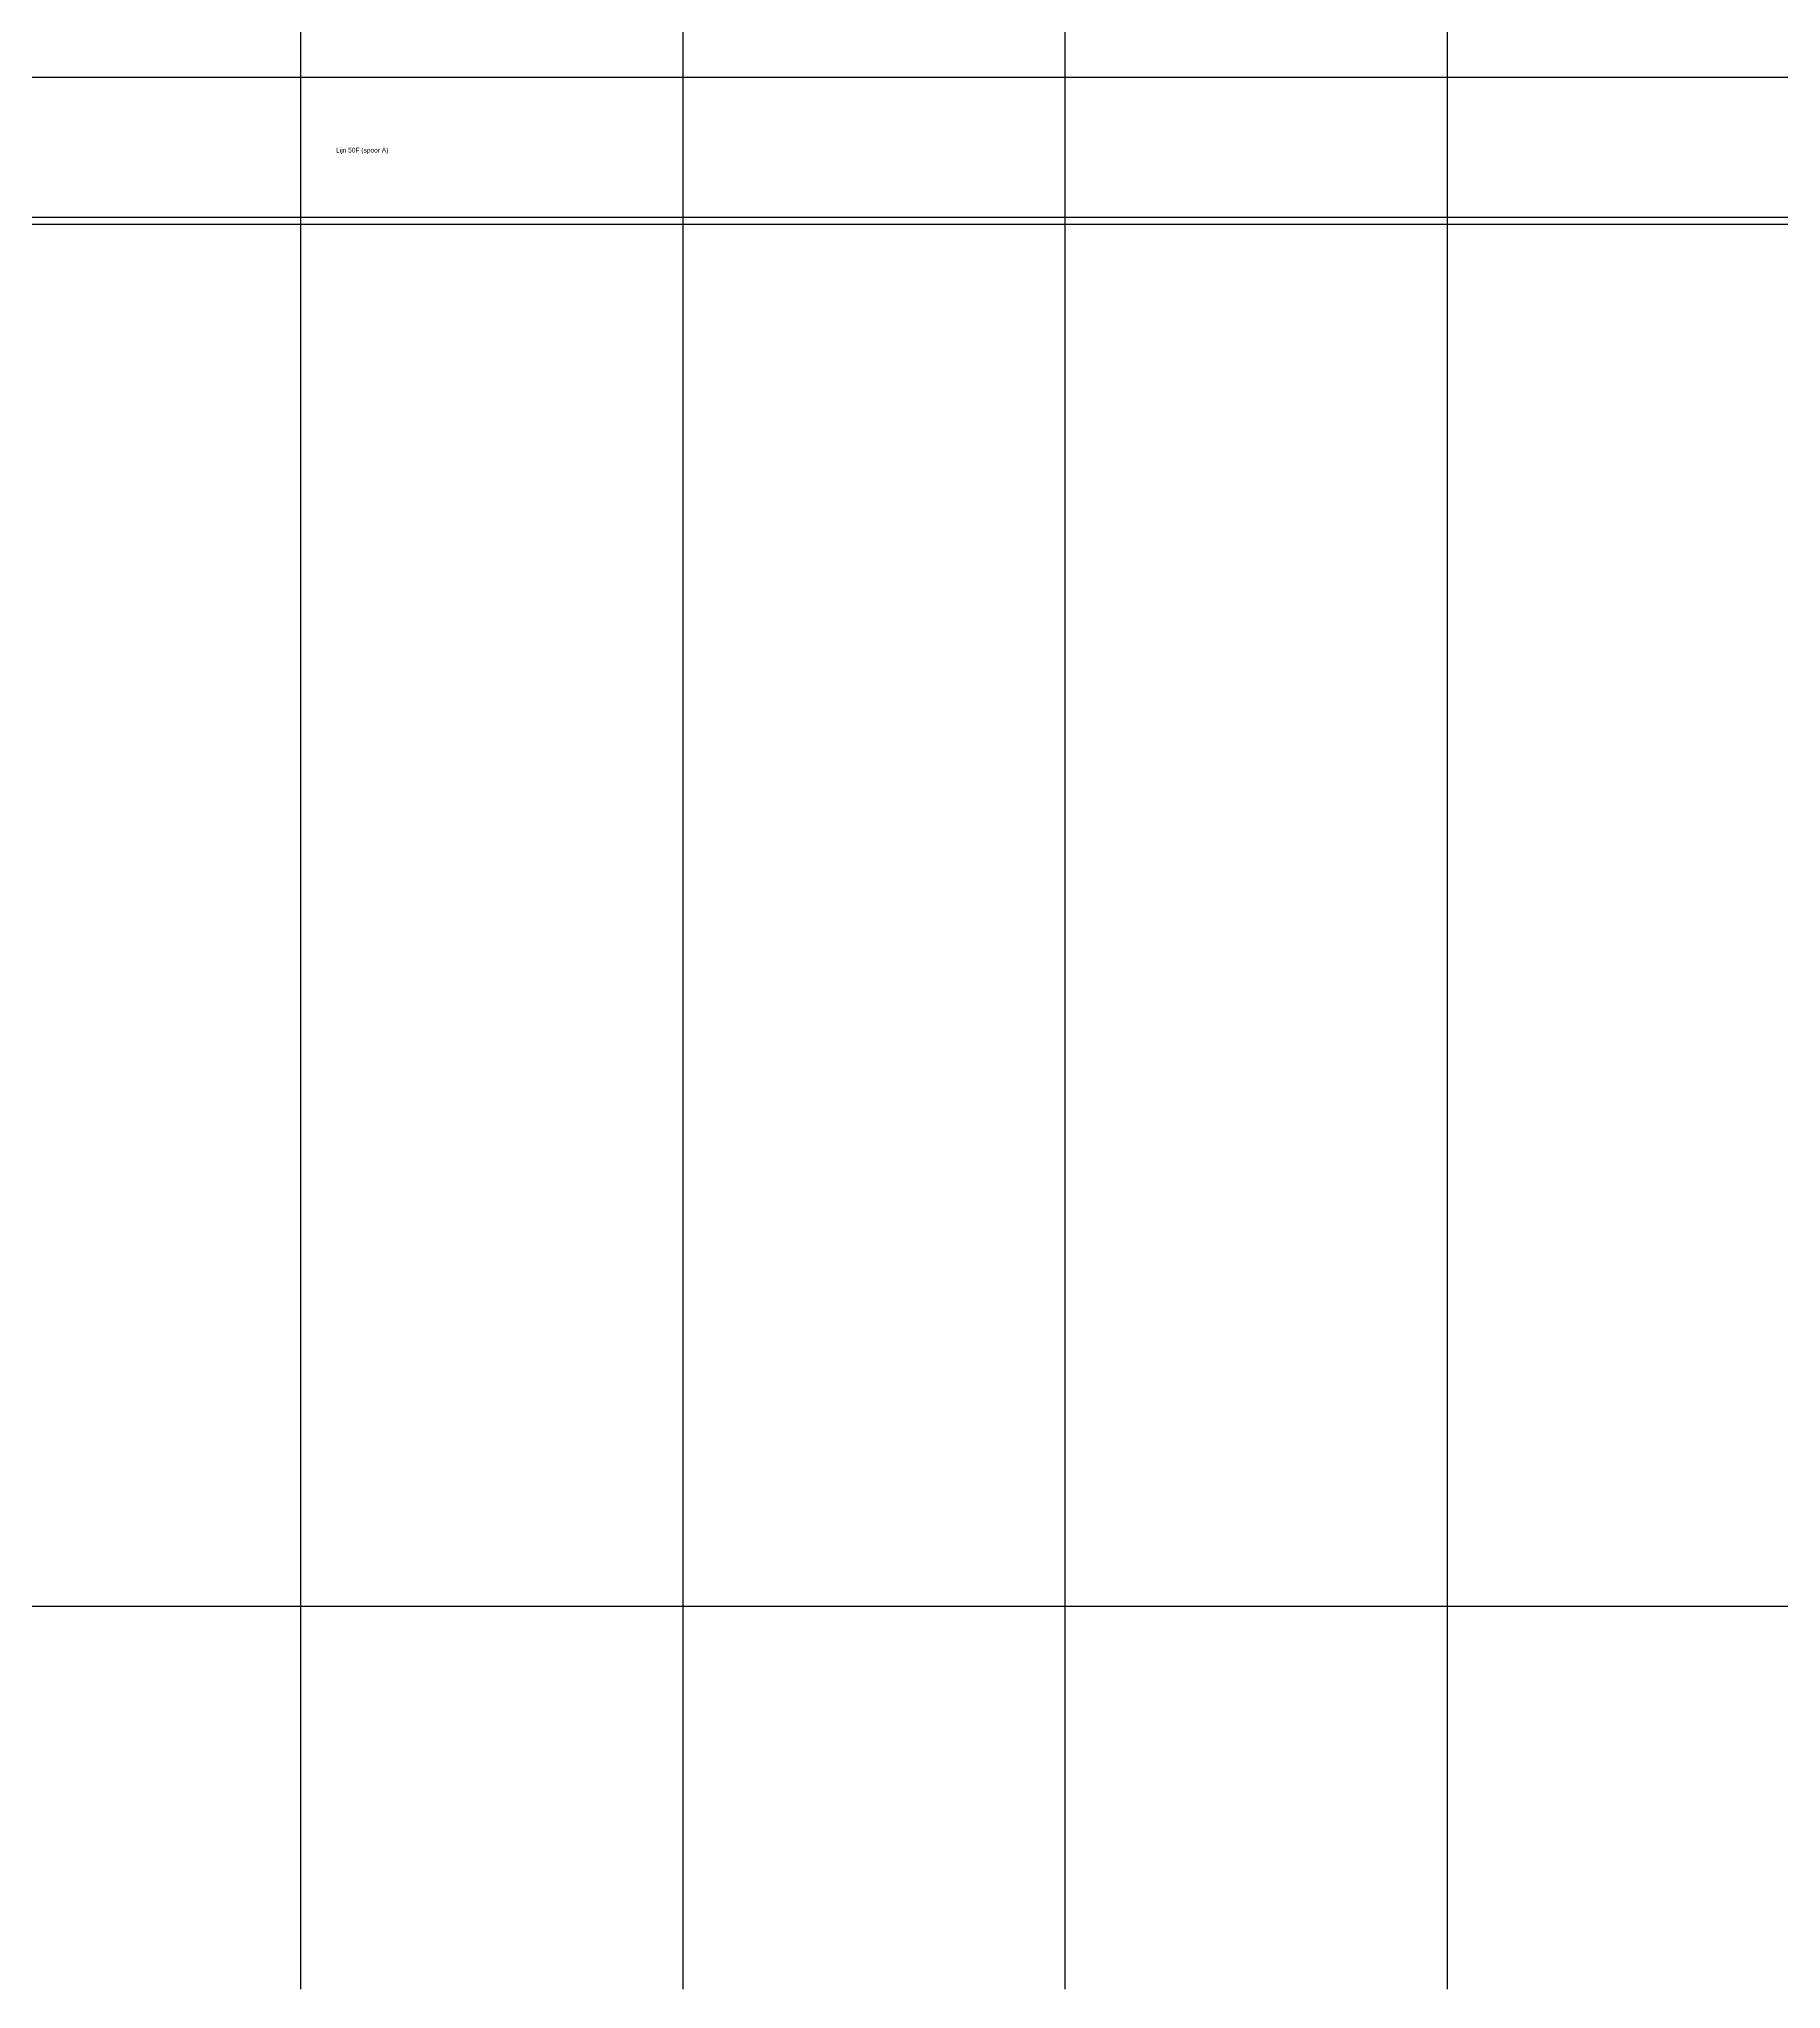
# Model space of a CAD drawing. Header units: metres. Extents: x -591 to 1776, y -567 to 241.
# Drawn here: x 825.3 to 1189.9, y -560 to -152 of the extents above; entities that cross this region are included whole.
import ezdxf
from ezdxf.enums import TextEntityAlignment as Align

# ---------------------------------------------------------------- set-up
doc = ezdxf.new("R2010")
doc.units = ezdxf.units.M
doc.layers.add('300-01-00_algemeen omgeving', color=7, linetype='Continuous')
doc.styles.get("Standard").update_dxf_attribs({"font": 'isoplus.shx'})

# ---------------------------------------------------------------- blocks, each defined once
blk = doc.blocks.new('spoornaam gecentreerd')
at = {"layer": '300-01-00_algemeen omgeving', "linetype": 'Continuous'}
blk.add_text('Lijn 50F (spoor A)', height=1, dxfattribs=at).set_placement((-0.56, 0.75), align=Align.MIDDLE_LEFT)

msp = doc.modelspace()

# ---------------------------------------------------------------- linework, layer by layer
at = {"color": 1, "lineweight": -2}
for p, q in [((880, 0), (880, -560)), ((960, 0), (960, -560)), ((1040, 0), (1040, -560)), ((1120, 0), (1120, -560))]:
    msp.add_line(p, q, dxfattribs=at)
for p, q in [((82.94, -189.25), (1760, -189.25)), ((82.94, -190.75), (1760, -190.75))]:
    msp.add_line(p, q)
at = {"linetype": 'ByBlock'}
msp.add_lwpolyline([(-16, -160), (1776, -160), (1776, -480), (-16, -480)], close=True, dxfattribs=at)

# ---------------------------------------------------------------- block references
at = {"layer": '300-01-00_algemeen omgeving', "linetype": 'Continuous'}
msp.add_blockref('spoornaam gecentreerd', (888, -176), dxfattribs=at)

doc.saveas('drawing.dxf')
